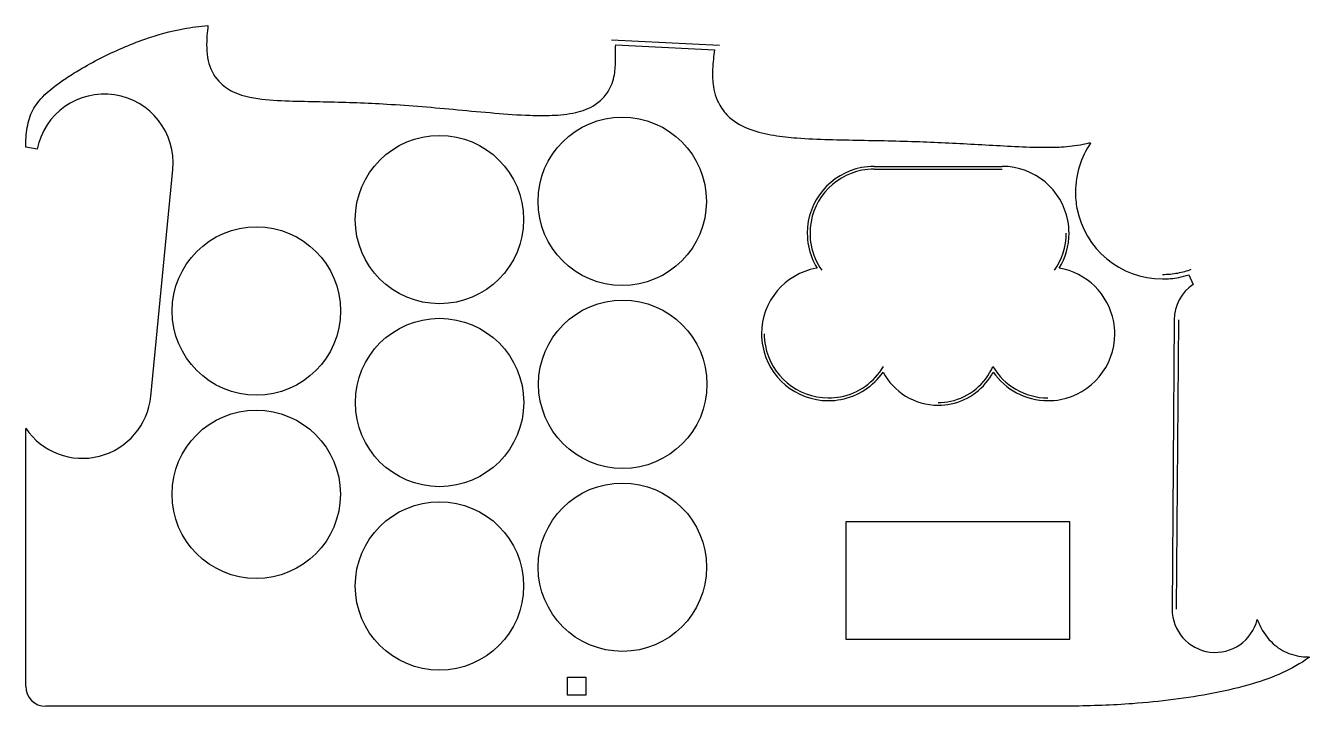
# Model space of a CAD drawing. Header units: millimetres. Extents: x -152 to -11, y 6 to 81.
import ezdxf

# ---------------------------------------------------------------- set-up
doc = ezdxf.new("R2010")
doc.units = ezdxf.units.MM
doc.layers.get('0').update_dxf_attribs({"linetype": 'CONTINUOUS'})

msp = doc.modelspace()

# ---------------------------------------------------------------- linework, layer by layer
for p, q in [((-75.8, 78.42), (-87.61, 79.01)), ((-87.14, 78.49), (-76.35, 77.95)), ((-35.31, 67.81), (-35.27, 67.73)), ((-150.36, 67.08), (-151.61, 67.31)), ((-137.95, 40.07), (-135.54, 64.87)), ((-58.91, 65.2), (-44.91, 65.2)), ((-58.91, 64.9), (-44.91, 64.9)), ((-24.52, 53.34), (-24.04, 52.31)), ((-26.12, 48.43), (-26.35, 16.83)), ((-25.85, 16.83), (-25.62, 48.42)), ((-151.61, 35.4), (-151.61, 36.57)), ((-151.61, 8.4), (-151.61, 35.4)), ((-92.41, 7.4), (-92.41, 9.4)), ((-92.41, 9.4), (-90.41, 9.4)), ((-90.41, 9.4), (-90.41, 7.4)), ((-90.41, 7.4), (-92.41, 7.4)), ((-42.42, 6.2), (-149.41, 6.2)), ((-37.33, 6.22), (-42.42, 6.2))]:
    msp.add_line(p, q)
msp.add_lwpolyline([(-62, 13.55), (-37.51, 13.55), (-37.51, 26.36), (-62, 26.36)], close=True)
for centre in [(-86.43, 61.38), (-106.4, 59.39), (-126.4, 49.4), (-86.37, 41.39), (-106.39, 39.4), (-126.42, 29.37), (-86.41, 21.4), (-106.4, 19.35)]:
    msp.add_circle(centre, 9.2)
for centre, radius, start, end in [((-143.01, 65.6), 7.5, -5.5286, 168.6056), ((-21.41, 48.4), 4.71, 123.9025, 179.599), ((-145.41, 40.8), 7.5, 214.2524, 354.4714), ((-21.63, 16.8), 4.71, 179.599, 346.3159), ((-149.41, 8.4), 2.2, 180.0063, 270)]:
    msp.add_arc(centre, radius, start, end)
for points, knots in [([(-151.61, 67.31), (-151.6, 67.57), (-151.59, 67.83), (-151.58, 68.09), (-151.54, 68.84), (-151.45, 69.55), (-151.27, 70.21), (-151.11, 70.83), (-150.81, 71.45), (-150.44, 71.98), (-150.25, 72.25), (-150.02, 72.51), (-149.78, 72.77), (-149.06, 73.51), (-148.18, 74.18), (-147.24, 74.81), (-146.75, 75.14), (-146.24, 75.45), (-145.72, 75.76), (-144.22, 76.65), (-142.67, 77.44), (-141.07, 78.13), (-140.25, 78.49), (-139.43, 78.81), (-138.6, 79.1), (-137.22, 79.59), (-135.81, 79.97), (-134.39, 80.24), (-133.49, 80.4), (-132.59, 80.52), (-131.7, 80.58)], [0.043818, 0.043818, 0.043818, 0.043818, 0.12709, 0.12709, 0.12709, 0.372273, 0.372273, 0.372273, 0.620008, 0.620008, 0.620008, 0.746155, 0.746155, 0.746155, 1.101649, 1.101649, 1.101649, 1.289127, 1.289127, 1.289127, 1.828521, 1.828521, 1.828521, 2.103423, 2.103423, 2.103423, 2.561579, 2.561579, 2.561579, 2.848821, 2.848821, 2.848821, 2.848821]), ([(-131.7, 80.58), (-131.73, 80.22), (-131.77, 79.86), (-131.8, 79.47), (-131.85, 78.66), (-131.88, 77.72), (-131.66, 76.73), (-131.48, 75.95), (-131.12, 75.17), (-130.52, 74.51), (-130.05, 74), (-129.5, 73.62), (-128.94, 73.36), (-127.72, 72.78), (-126.48, 72.62), (-125.4, 72.51), (-124.24, 72.4), (-123.1, 72.36), (-121.99, 72.33), (-120.88, 72.31), (-119.77, 72.29), (-118.68, 72.26), (-116.5, 72.22), (-114.33, 72.14), (-112.16, 72.01), (-109.58, 71.86), (-107, 71.64), (-104.4, 71.39), (-103.06, 71.27), (-101.71, 71.14), (-100.36, 71.03), (-99.08, 70.92), (-97.81, 70.83), (-96.51, 70.78), (-95.72, 70.75), (-94.9, 70.74), (-94.07, 70.78), (-93.25, 70.81), (-92.38, 70.89), (-91.49, 71.1), (-90.81, 71.26), (-90.07, 71.5), (-89.38, 71.96), (-88.98, 72.22), (-88.6, 72.55), (-88.28, 72.95), (-87.84, 73.5), (-87.55, 74.12), (-87.39, 74.74), (-87.23, 75.36), (-87.18, 75.94), (-87.16, 76.46), (-87.13, 77.23), (-87.17, 77.91), (-87.14, 78.49)], [-5.422235, -5.422235, -5.422235, -5.422235, -5.315635, -5.315635, -5.315635, -5.084273, -5.084273, -5.084273, -4.908945, -4.908945, -4.908945, -4.769682, -4.769682, -4.769682, -4.456067, -4.456067, -4.456067, -4.126073, -4.126073, -4.126073, -3.79608, -3.79608, -3.79608, -3.136094, -3.136094, -3.136094, -2.35207, -2.35207, -2.35207, -1.948082, -1.948082, -1.948082, -1.568047, -1.568047, -1.568047, -1.335906, -1.335906, -1.335906, -1.103765, -1.103765, -1.103765, -0.927078, -0.927078, -0.927078, -0.825814, -0.825814, -0.825814, -0.686463, -0.686463, -0.686463, -0.545984, -0.545984, -0.545984, -0.34277, -0.34277, -0.34277, -0.34277]), ([(-76.35, 77.95), (-76.43, 77.28), (-76.52, 76.56), (-76.55, 75.79), (-76.58, 75.28), (-76.57, 74.73), (-76.5, 74.16), (-76.41, 73.41), (-76.19, 72.63), (-75.77, 71.89), (-75.48, 71.38), (-75.11, 70.93), (-74.69, 70.55), (-74.01, 69.94), (-73.23, 69.54), (-72.48, 69.26), (-71.6, 68.93), (-70.71, 68.73), (-69.87, 68.6), (-69.02, 68.46), (-68.18, 68.37), (-67.35, 68.31), (-65, 68.13), (-62.66, 68.11), (-60.38, 68.06), (-58.09, 68.02), (-55.81, 67.98), (-53.53, 67.89), (-51.41, 67.81), (-49.28, 67.7), (-47.14, 67.58), (-45.02, 67.46), (-42.85, 67.32), (-40.65, 67.29), (-39.92, 67.29), (-39.17, 67.29), (-38.42, 67.33), (-37.66, 67.38), (-36.87, 67.45), (-36.07, 67.62), (-35.82, 67.67), (-35.57, 67.73), (-35.31, 67.81)], [-5.65565, -5.65565, -5.65565, -5.65565, -5.449119, -5.449119, -5.449119, -5.310926, -5.310926, -5.310926, -5.12988, -5.12988, -5.12988, -5.005191, -5.005191, -5.005191, -4.803509, -4.803509, -4.803509, -4.563029, -4.563029, -4.563029, -4.322548, -4.322548, -4.322548, -3.633886, -3.633886, -3.633886, -2.945224, -2.945224, -2.945224, -2.302466, -2.302466, -2.302466, -1.659708, -1.659708, -1.659708, -1.445906, -1.445906, -1.445906, -1.232105, -1.232105, -1.232105, -1.166407, -1.166407, -1.166407, -1.166407]), ([(-58.91, 65.2), (-59.38, 65.2), (-59.84, 65.15), (-60.28, 65.07), (-63.66, 64.42), (-66.21, 61.44), (-66.21, 57.9)], [0, 0, 0, 0, 0.116624, 0.116624, 0.116624, 1, 1, 1, 1]), ([(-58.91, 64.9), (-59.36, 64.9), (-59.8, 64.85), (-60.23, 64.77), (-63.47, 64.15), (-65.91, 61.3), (-65.91, 57.9)], [0, 0, 0, 0, 0.116624, 0.116624, 0.116624, 1, 1, 1, 1]), ([(-37.61, 57.9), (-37.61, 58.36), (-37.65, 58.82), (-37.74, 59.27), (-38.38, 62.65), (-41.36, 65.2), (-44.91, 65.2)], [0, 0, 0, 0, 0.116608, 0.116608, 0.116608, 1, 1, 1, 1]), ([(-36.91, 62.4), (-36.91, 61.79), (-36.85, 61.19), (-36.74, 60.62), (-35.91, 56.22), (-32.03, 52.9), (-27.41, 52.9)], [0, 0, 0, 0, 0.115987, 0.115987, 0.115987, 1, 1, 1, 1]), ([(-66.21, 57.9), (-66.21, 57.43), (-66.17, 56.97), (-66.08, 56.52), (-65.91, 55.65), (-65.59, 54.83), (-65.14, 54.09)], [0, 0, 0, 0, 0.116636, 0.116636, 0.116636, 0.3455285, 0.3455285, 0.3455285, 0.3455285]), ([(-65.91, 57.9), (-65.91, 57.45), (-65.87, 57.01), (-65.79, 56.58), (-65.6, 55.58), (-65.19, 54.66), (-64.63, 53.86)], [0, 0, 0, 0, 0.116636, 0.116636, 0.116636, 0.3887481, 0.3887481, 0.3887481, 0.3887481]), ([(-65.14, 54.09), (-65.18, 54.09), (-65.21, 54.08), (-65.25, 54.07), (-68.64, 53.44), (-71.21, 50.46), (-71.21, 46.9)], [0.1041127, 0.1041127, 0.1041127, 0.1041127, 0.1134541, 0.1134541, 0.1134541, 1, 1, 1, 1]), ([(-32.61, 46.9), (-32.61, 47.35), (-32.65, 47.8), (-32.73, 48.23), (-33.29, 51.23), (-35.68, 53.58), (-38.68, 54.09)], [0, 0, 0, 0, 0.1134521, 0.1134521, 0.1134521, 0.8958332, 0.8958332, 0.8958332, 0.8958332]), ([(-27.41, 53.4), (-26.83, 53.4), (-26.27, 53.45), (-25.72, 53.55), (-25.21, 53.65), (-24.72, 53.79), (-24.25, 53.96)], [0, 0, 0, 0, 0.116527, 0.116527, 0.116527, 0.2234417, 0.2234417, 0.2234417, 0.2234417]), ([(-27.41, 52.9), (-26.8, 52.9), (-26.2, 52.95), (-25.62, 53.06), (-25.25, 53.14), (-24.88, 53.23), (-24.52, 53.34)], [0, 0, 0, 0, 0.116527, 0.116527, 0.116527, 0.1922505, 0.1922505, 0.1922505, 0.1922505]), ([(-71.21, 46.9), (-71.21, 46.43), (-71.17, 45.98), (-71.08, 45.54), (-70.45, 42.15), (-67.46, 39.6), (-63.91, 39.6)], [0, 0, 0, 0, 0.11504, 0.11504, 0.11504, 1, 1, 1, 1]), ([(-70.91, 46.9), (-70.91, 46.45), (-70.87, 46.02), (-70.79, 45.6), (-70.18, 42.35), (-67.32, 39.9), (-63.91, 39.9)], [0, 0, 0, 0, 0.11504, 0.11504, 0.11504, 1, 1, 1, 1]), ([(-39.91, 39.6), (-39.45, 39.6), (-38.99, 39.64), (-38.55, 39.72), (-35.17, 40.36), (-32.61, 43.34), (-32.61, 46.9)], [0, 0, 0, 0, 0.115038, 0.115038, 0.115038, 1, 1, 1, 1]), ([(-63.91, 39.9), (-63.46, 39.9), (-63.02, 39.94), (-62.59, 40.02), (-60.59, 40.4), (-58.89, 41.64), (-57.89, 43.33)], [0, 0, 0, 0, 0.1166084, 0.1166084, 0.1166084, 0.6629276, 0.6629276, 0.6629276, 0.6629276]), ([(-63.91, 39.6), (-63.44, 39.6), (-62.98, 39.64), (-62.54, 39.73), (-60.63, 40.09), (-58.99, 41.19), (-57.93, 42.72)], [0, 0, 0, 0, 0.1166084, 0.1166084, 0.1166084, 0.614278, 0.614278, 0.614278, 0.614278]), ([(-51.91, 39.4), (-51.45, 39.4), (-50.99, 39.44), (-50.56, 39.54), (-48.47, 39.98), (-46.76, 41.42), (-45.93, 43.33)], [0, 0, 0, 0, 0.1292056, 0.1292056, 0.1292056, 0.7461866, 0.7461866, 0.7461866, 0.7461866]), ([(-51.91, 39.1), (-51.43, 39.1), (-50.95, 39.15), (-50.49, 39.24), (-48.5, 39.66), (-46.82, 40.97), (-45.9, 42.72)], [0, 0, 0, 0, 0.1292056, 0.1292056, 0.1292056, 0.6942427, 0.6942427, 0.6942427, 0.6942427]), ([(-17.05, 15.68), (-16.97, 15.47), (-16.87, 15.26), (-16.77, 15.06), (-16.43, 14.35), (-15.96, 13.64), (-15.3, 13.04), (-14.8, 12.59), (-14.22, 12.22), (-13.58, 11.98), (-12.88, 11.71), (-12.16, 11.6), (-11.48, 11.59), (-11.44, 11.58), (-11.4, 11.58), (-11.35, 11.58)], [-1.079272, -1.079272, -1.079272, -1.079272, -1.0217199, -1.0217199, -1.0217199, -0.8266914, -0.8266914, -0.8266914, -0.6799052, -0.6799052, -0.6799052, -0.515628, -0.515628, -0.515628, -0.5049352, -0.5049352, -0.5049352, -0.5049352]), ([(-11.35, 11.58), (-11.39, 11.56), (-11.42, 11.53), (-11.45, 11.5), (-12.31, 10.86), (-13.27, 10.33), (-14.31, 9.86), (-15.35, 9.39), (-16.44, 9), (-17.55, 8.66), (-18.95, 8.24), (-20.36, 7.91), (-21.81, 7.63), (-24.71, 7.06), (-27.68, 6.71), (-30.67, 6.48), (-32.89, 6.32), (-35.12, 6.24), (-37.33, 6.22)], [0.390113, 0.390113, 0.390113, 0.390113, 0.404734, 0.404734, 0.404734, 0.767816, 0.767816, 0.767816, 1.130899, 1.130899, 1.130899, 1.583996, 1.583996, 1.583996, 2.492625, 2.492625, 2.492625, 3.167993, 3.167993, 3.167993, 3.167993])]:
    msp.add_open_spline(points, degree=3, knots=knots)
for points in [[(-35.27, 67.73), (-36.3, 66.21), (-36.91, 64.37), (-36.91, 62.4)], [(-39.19, 53.86), (-38.38, 55), (-37.91, 56.4), (-37.91, 57.9)], [(-38.68, 54.09), (-38, 55.2), (-37.61, 56.51), (-37.61, 57.9)], [(-57.93, 42.72), (-56.78, 40.56), (-54.51, 39.1), (-51.91, 39.1)], [(-45.93, 43.33), (-44.71, 41.27), (-42.47, 39.9), (-39.91, 39.9)], [(-45.9, 42.72), (-44.57, 40.83), (-42.38, 39.6), (-39.91, 39.6)]]:
    msp.add_open_spline(points, degree=3)

doc.saveas('drawing.dxf')
